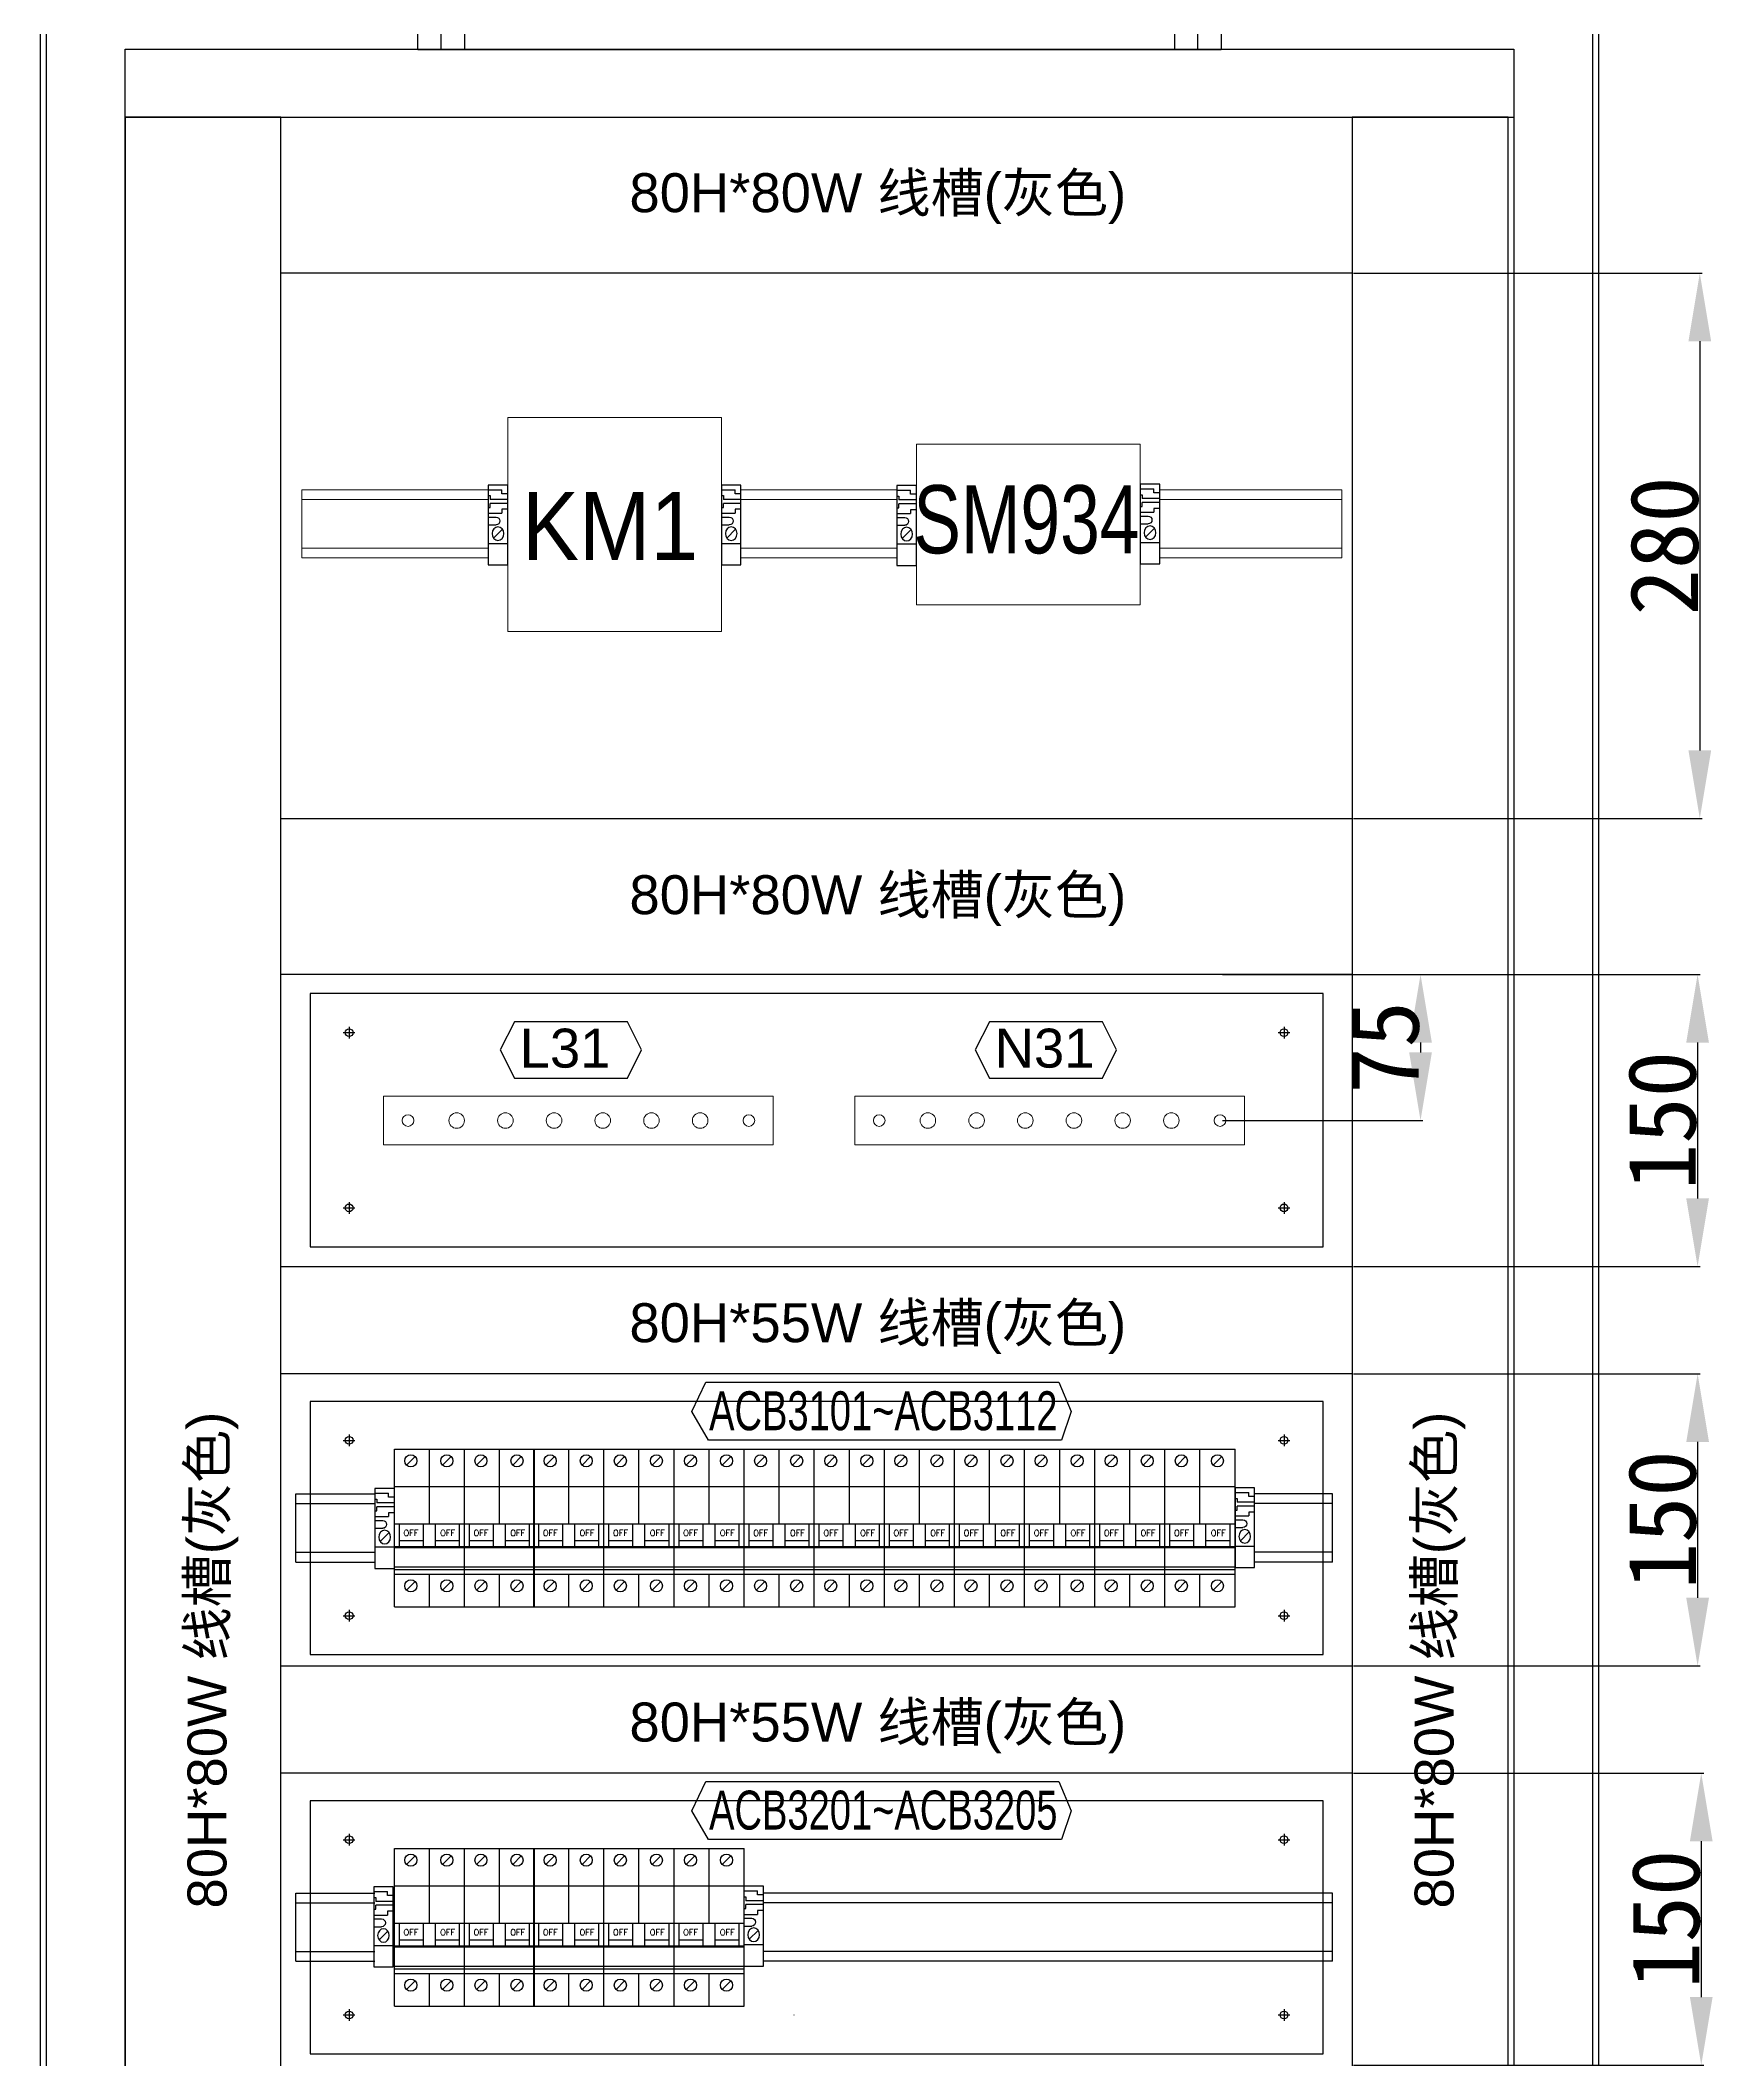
# Model space of a CAD drawing. Extents: x 81444 to 119867, y -54538 to -28747.
# Drawn here: x 88177 to 89035, y -48480 to -47443 of the extents above; entities that cross this region are included whole.
import ezdxf
from ezdxf.enums import TextEntityAlignment as Align
from ezdxf.lldxf.tags import DXFTag

# ---------------------------------------------------------------- set-up
doc = ezdxf.new("R2010")
doc.units = 0
doc.header["$LTSCALE"] = 100
doc.header["$MEASUREMENT"] = 0
for name, color, linetype in [('CABINET', 7, 'Continuous'), ('COMPONENT', 7, 'Continuous'), ('PANEL', 7, 'Continuous'), ('PSU', 12, 'Continuous'), ('TEXT', 7, 'Continuous')]:
    doc.layers.add(name, color=color, linetype=linetype)
doc.layers.add('细实线', color=7, linetype='Continuous', lineweight=20)
doc.styles.add('HZ', font='arial.ttf', dxfattribs={"width": 0.7})
doc.styles.add('ROMANS', font='romans', dxfattribs={"width": 0.8, "height": 2})
doc.styles.get("Standard").update_dxf_attribs({"font": ''})
doc.styles.get('Standard').set_extended_font_data('SimSun')
tags = doc.linetypes.add('CENTER2', pattern=[1.125, 0.75, -0.125, 0.125, -0.125]).pattern_tags.tags
tags[10:11] = [DXFTag(74, 4), DXFTag(75, 0), DXFTag(340, '0'), DXFTag(46, 1.0), DXFTag(50, 0.0), DXFTag(44, 0.0), DXFTag(45, 0.0)]
tags[8:9] = [DXFTag(74, 4), DXFTag(75, 0), DXFTag(340, '0'), DXFTag(46, 1.0), DXFTag(50, 0.0), DXFTag(44, 0.0), DXFTag(45, 0.0)]
tags[6:7] = [DXFTag(74, 4), DXFTag(75, 0), DXFTag(340, '0'), DXFTag(46, 1.0), DXFTag(50, 0.0), DXFTag(44, 0.0), DXFTag(45, 0.0)]
tags[4:5] = [DXFTag(74, 4), DXFTag(75, 0), DXFTag(340, '0'), DXFTag(46, 1.0), DXFTag(50, 0.0), DXFTag(44, 0.0), DXFTag(45, 0.0)]
tags = doc.linetypes.add('HIDDEN', pattern=[0.375, 0.25, -0.125]).pattern_tags.tags
tags[6:7] = [DXFTag(74, 4), DXFTag(75, 0), DXFTag(340, '0'), DXFTag(46, 1.0), DXFTag(50, 0.0), DXFTag(44, 0.0), DXFTag(45, 0.0)]
tags[4:5] = [DXFTag(74, 4), DXFTag(75, 0), DXFTag(340, '0'), DXFTag(46, 1.0), DXFTag(50, 0.0), DXFTag(44, 0.0), DXFTag(45, 0.0)]
doc.dimstyles.new('ISO-25', dxfattribs={"dimtxt": 35, "dimasz": 35, "dimexe": 1.25, "dimexo": 0.625, "dimtad": 1, "dimtoh": 1, "dimdec": 0, "dimtxsty": 'Standard', "dimcen": 2.5, "dimadec": 0, "dimazin": 0, "dimtfac": 1, "dimtdec": 0, "dimtmove": 0, "dimatfit": 3, "dimfxl": 0, "dimarcsym": 0})

# ---------------------------------------------------------------- blocks, each defined once
blk = doc.blocks.new('LAMP')
at = {"layer": 'PANEL', "color": 9}
for p, q in [((-206.2160949077443, 0), (206.216094907744, 0)), ((-206.2160949077443, -50), (-206.2160949077443, 0)), ((-194.2160949077443, -50), (-194.2160949077443, 0)), ((194.216094907744, -50), (194.216094907744, 0)), ((206.216094907744, 0), (206.216094907744, -50)), ((-194.2160949077443, -25.00000000000045), (194.216094907744, -25.00000000000045)), ((-182.2160949077443, -24.99999999999955), (-182.2160949077443, -49.99999999999909)), ((182.2160949077445, -24.99999999999955), (182.2160949077445, -49.99999999999909)), ((206.216094907744, -50), (-206.2160949077443, -50))]:
    blk.add_line(p, q, dxfattribs=at)
blk = doc.blocks.new('2P空开')
at = {"layer": 'COMPONENT', "color": 6, "linetype": 'HIDDEN', "ltscale": 0.2}
for p, q in [((-11.75805363336076, -8.232510902056674), (-7.368258726989779, -3.856486953241529)), ((6.75788436484072, -8.232510902056674), (11.1476792712117, -3.856486953241529)), ((-11.75805363335621, -72.41960351688067), (-7.368258726985232, -68.04357956806552)), ((6.757884364845268, -72.41960351688067), (11.14767927121625, -68.04357956806552))]:
    blk.add_line(p, q, dxfattribs=at)
for centre in [(-9.563156180197439, -6.044498927670702), (8.952781818004041, -6.044498927670702), (-9.563156180191754, -70.2315915424947), (8.952781818009726, -70.2315915424947)]:
    blk.add_circle(centre, 3.099188801983705, dxfattribs=at)
at = {"layer": 'PSU', "linetype": 'HIDDEN', "ltscale": 0.2}
for p, q in [((-18.00160638714033, 0), (18.00160638714033, 0)), ((-18.00160638714033, -19.20558102794098), (-18.00160638714033, 0)), ((0, -19.20558102794121), (0, 0)), ((18.00160638714033, -19.20558102794121), (18.00160638714033, 0)), ((18.00160638714033, -81.0017209919065), (18.00160638714033, -19.20558102794121)), ((-18.00160638714033, -81.0017209919065), (-18.00160638714033, -64.20558102794098)), ((0, -81.0017209919065), (0, -64.20558102794075)), ((18.00160638714033, -81.0017209919065), (18.00160638714033, -67.2277063109932)), ((-18.00160638714033, -81.0017209919065), (18.00160638714033, -81.0017209919065))]:
    blk.add_line(p, q, dxfattribs=at)
at = {"layer": 'PSU'}
for p, q in [((-18.00160638714033, -19.20558102794098), (18.0016063871451, -19.20558102793734)), ((-18.00160638714033, -64.20558102794121), (-18.00160638714033, -19.20558102794121)), ((2.273736754432321e-13, -38.43372687798046), (0, -19.20558102794121)), ((18.00160638714055, -64.20558102794121), (18.00160638714055, -19.20558102794121)), ((-18.00160638714033, -38.43372687798046), (0, -38.43372687798046)), ((-15.42994833183457, -50.10725518578829), (-15.42994833183457, -38.43372687798046)), ((-3.085989666366913, -50.10725518578829), (-3.085989666366913, -38.43372687798046)), ((0, -38.43372687798046), (18.00160638714033, -38.43372687798046)), ((3.085989666366913, -50.10725518578829), (3.085989666366913, -38.43372687798046)), ((15.42994833183457, -50.10725518578829), (15.42994833183457, -38.43372687798046)), ((-18.00160638714033, -50.10725518578829), (18.00160638714033, -50.10725518578829)), ((-18.00160638714033, -50.62158679684944), (18.00160638714033, -50.62158679684944)), ((-15.42994833183457, -47.02126551942138), (-3.085989666366913, -47.02126551942138)), ((3.085989666366913, -47.02126551942138), (15.42994833183457, -47.02126551942138)), ((-18.0016063871401, -60.45924622390362), (18.00160638714055, -60.45924622390362)), ((-18.0016063871401, -61.84092353509664), (18.00160638714055, -61.84092353509664)), ((-18.0016063871401, -64.20558102794098), (18.00160638714055, -64.20558102794098)), ((0, -64.20558102794121), (2.273736754432321e-13, -64.20558102794121))]:
    blk.add_line(p, q, dxfattribs=at)
at = {"layer": 'TEXT', "style": 'ROMANS'}
for p in [(-9.478191040432193, -43.1070613284619), (9.365754242908451, -43.1070613284619)]:
    blk.add_text('OFF', height=3.085989666366913, dxfattribs=at).set_placement(p, align=Align.MIDDLE)
blk = doc.blocks.new('*D127')
at = {"color": 0, "lineweight": -2}
for p, q in [((88850.99702044549, -47562.87733512559), (89030.07290709946, -47562.87733512559)), ((89028.82290709946, -47597.87733512559), (89028.82290709946, -47807.89568052802)), ((88850.99702044549, -47842.89568052802), (89030.07290709946, -47842.89568052802))]:
    blk.add_line(p, q, dxfattribs=at)
at = {"color": 0}
for points in [[(89034.65624043279, -47597.87733512559), (89022.98957376613, -47597.87733512559), (89028.82290709946, -47562.87733512559)], [(89022.98957376613, -47807.89568052802), (89034.65624043279, -47807.89568052802), (89028.82290709946, -47842.89568052802)]]:
    blk.add_solid(points, dxfattribs=at)
at = {"layer": 'Defpoints', "color": 0}
for p in [(88850.37202044549, -47562.87733512559), (88850.37202044549, -47842.89568052802), (89028.82290709946, -47842.89568052802)]:
    blk.add_point(p, dxfattribs=at)
at = {"color": 0, "insert": (89010.69790709946, -47702.88650782681), "char_height": 35, "attachment_point": 5, "rotation": 90}
blk.add_mtext('280', dxfattribs=at)
blk = doc.blocks.new('*D128')
at = {"color": 0, "lineweight": -2}
for p, q in [((88850.99702044552, -47922.89568052802), (89028.92710608577, -47922.89568052802)), ((89027.67710608577, -47957.89568052802), (89027.67710608577, -48037.89568052802)), ((88850.99702044552, -48072.89568052802), (89028.92710608577, -48072.89568052802))]:
    blk.add_line(p, q, dxfattribs=at)
at = {"color": 0}
for points in [[(89033.5104394191, -47957.89568052802), (89021.84377275244, -47957.89568052802), (89027.67710608577, -47922.89568052802)], [(89021.84377275244, -48037.89568052802), (89033.5104394191, -48037.89568052802), (89027.67710608577, -48072.89568052802)]]:
    blk.add_solid(points, dxfattribs=at)
at = {"layer": 'Defpoints', "color": 0}
for p in [(88850.37202044552, -47922.89568052802), (88850.37202044552, -48072.89568052802), (89027.67710608577, -48072.89568052802)]:
    blk.add_point(p, dxfattribs=at)
at = {"color": 0, "insert": (89009.55210608577, -47997.89568052802), "char_height": 35, "attachment_point": 5, "rotation": 90}
blk.add_mtext('150', dxfattribs=at)
blk = doc.blocks.new('*D129')
at = {"color": 0, "lineweight": -2}
for p, q in [((88850.99702044552, -48127.89568052802), (89028.94977231494, -48127.89568052802)), ((89027.69977231494, -48162.89568052802), (89027.69977231494, -48242.89568052802)), ((88850.99702044552, -48277.89568052802), (89028.94977231494, -48277.89568052802))]:
    blk.add_line(p, q, dxfattribs=at)
at = {"color": 0}
for points in [[(89033.53310564827, -48162.89568052802), (89021.86643898161, -48162.89568052802), (89027.69977231494, -48127.89568052802)], [(89021.86643898161, -48242.89568052802), (89033.53310564827, -48242.89568052802), (89027.69977231494, -48277.89568052802)]]:
    blk.add_solid(points, dxfattribs=at)
at = {"layer": 'Defpoints', "color": 0}
for p in [(88850.37202044552, -48127.89568052802), (88850.37202044552, -48277.89568052802), (89027.69977231494, -48277.89568052802)]:
    blk.add_point(p, dxfattribs=at)
at = {"color": 0, "insert": (89009.57477231494, -48202.89568052802), "char_height": 35, "attachment_point": 5, "rotation": 90}
blk.add_mtext('150', dxfattribs=at)
blk = doc.blocks.new('*D130')
at = {"color": 0, "lineweight": -2}
for p, q in [((88850.99702044552, -48332.89568052802), (89030.8144165968, -48332.89568052802)), ((89029.5644165968, -48367.89568052802), (89029.5644165968, -48447.89568052802)), ((88850.99702044552, -48482.89568052802), (89030.8144165968, -48482.89568052802))]:
    blk.add_line(p, q, dxfattribs=at)
at = {"color": 0}
for points in [[(89035.39774993013, -48367.89568052802), (89023.73108326347, -48367.89568052802), (89029.5644165968, -48332.89568052802)], [(89023.73108326347, -48447.89568052802), (89035.39774993013, -48447.89568052802), (89029.5644165968, -48482.89568052802)]]:
    blk.add_solid(points, dxfattribs=at)
at = {"layer": 'Defpoints', "color": 0}
for p in [(88850.37202044552, -48332.89568052802), (88850.37202044552, -48482.89568052802), (89029.5644165968, -48482.89568052802)]:
    blk.add_point(p, dxfattribs=at)
at = {"color": 0, "insert": (89011.4394165968, -48407.89568052802), "char_height": 35, "attachment_point": 5, "rotation": 90}
blk.add_mtext('150', dxfattribs=at)
blk = doc.blocks.new('*D136')
at = {"color": 0, "lineweight": -2}
for p, q in [((88783.7140650711, -47922.89568052802), (88886.69096708776, -47922.89568052802)), ((88885.44096708776, -47957.89568052802), (88885.44096708776, -47962.89568052802)), ((88783.7140650711, -47997.89568052802), (88886.69096708776, -47997.89568052802))]:
    blk.add_line(p, q, dxfattribs=at)
at = {"color": 0}
for points in [[(88891.2743004211, -47957.89568052802), (88879.60763375444, -47957.89568052802), (88885.44096708776, -47922.89568052802)], [(88879.60763375444, -47962.89568052802), (88891.2743004211, -47962.89568052802), (88885.44096708776, -47997.89568052802)]]:
    blk.add_solid(points, dxfattribs=at)
at = {"layer": 'Defpoints', "color": 0}
for p in [(88783.0890650711, -47922.89568052802), (88783.0890650711, -47997.89568052802), (88885.44096708776, -47997.89568052802)]:
    blk.add_point(p, dxfattribs=at)
at = {"color": 0, "insert": (88867.31596708776, -47960.39568052802), "char_height": 35, "attachment_point": 5, "rotation": 90}
blk.add_mtext('75', dxfattribs=at)
blk = doc.blocks.new('堵头')
at = {"color": 53}
for p, q in [((0, -41), (0, 0)), ((0, 0), (10, 0)), ((10, 0), (10, -41)), ((0, -11), (10, -11)), ((0, -20.55279347972464), (4, -20.55279347972464)), ((7.277769807100412, -18.33056328681778), (2.722230192914139, -13.77502367262423)), ((0, -24.55279347972464), (4, -24.55279347972464)), ((0, -26.55279347972464), (7, -26.55279347972464)), ((0, -29.55279347972464), (1, -29.55279347972464)), ((1, -29.55279347972464), (1, -31.55279347972464)), ((7, -28.55279347972464), (7, -26.55279347972464)), ((10, -28.55279347972464), (7, -28.55279347972464)), ((0, -35.55279347972464), (1, -35.55279347972464)), ((0, -38.55279347972464), (7, -38.55279347972464)), ((10, -41), (0, -41)), ((10, -31.55279347972464), (1, -31.55279347972464)), ((10, -33.55279347972464), (1, -33.55279347972464)), ((1, -35.55279347972464), (1, -33.55279347972464)), ((10, -36.55279347972464), (7, -36.55279347972464)), ((7, -36.55279347972464), (7, -38.55279347972464))]:
    blk.add_line(p, q, dxfattribs=at)
blk.add_arc((4, -22.55279347972464), 2, 270, 90, dxfattribs=at)
blk.add_ellipse((5.000000000007276, -16.052793479721), major_axis=(-6.429395695523604e-16, -3.5), ratio=0.8571428571428571, start_param=4.71238898038469, end_param=10.99557428756428, dxfattribs=at)

msp = doc.modelspace()

# ---------------------------------------------------------------- linework, layer by layer
at = {"color": 7}
for p, q in [((88176.87202044549, -49514.37730387558), (88176.87202044549, -47404.3773367662)), ((88176.87202044549, -49514.37730387558), (88176.87202044549, -47404.3773367662)), ((88976.87201107045, -47404.3773367662), (88976.87201107045, -49514.37730387558)), ((88976.87201107045, -47404.3773367662), (88976.87201107045, -49514.37730387558)), ((88220.37202044549, -49360.87730551619), (88220.37202044549, -47447.8773367662)), ((88933.37201107045, -47447.8773367662), (88933.37201107045, -47525.87730387558)), ((88933.37201107045, -47447.8773367662), (88933.37201107045, -47525.87730387558)), ((88933.37201107045, -47447.8773367662), (88933.37201107045, -47525.87730387558)), ((88933.37201107045, -47525.87730387558), (88933.37201107045, -49360.87730551619)), ((88220.37202044549, -47528.3773367662), (88220.37202044549, -49328.6795339078))]:
    msp.add_line(p, q, dxfattribs=at)
at = {"color": 7, "linetype": 'HIDDEN'}
for p, q in [((88180.07202044544, -49404.37730387558), (88180.07202044544, -47404.3773367662)), ((88180.07202044544, -49404.37730387558), (88180.07202044544, -47404.3773367662)), ((88973.67201107049, -47404.3773367662), (88973.67201107049, -49404.37730387558)), ((88973.67201107049, -47404.3773367662), (88973.67201107049, -49404.37730387558))]:
    msp.add_line(p, q, dxfattribs=at)
msp.add_line((88220.37202044549, -47482.87733512559), (88933.37201107045, -47482.87733512559))
msp.add_line((88220.37202044549, -47482.87733512559), (88933.37201107045, -47482.87733512559))
msp.add_line((88220.37202044549, -47482.87733512559), (88933.37201107045, -47482.87733512559))
at = {"color": 4, "linetype": 'CENTER2'}
for p, q in [((88332.37202044543, -47952.75477155578, 63738.875), (88338.37202044543, -47952.75477155578, 63738.875)), ((88335.37202044543, -47949.75477155578, 63738.875), (88335.37202044543, -47955.75477155578, 63738.875)), ((88812.37202044543, -47952.75477155578, 63738.875), (88818.37202044543, -47952.75477155578, 63738.875)), ((88815.37202044543, -47949.75477155578, 63738.875), (88815.37202044543, -47955.75477155578, 63738.875)), ((88332.37202044543, -48042.75477155578, 63738.875), (88338.37202044543, -48042.75477155578, 63738.875)), ((88335.37202044543, -48039.75477155578, 63738.875), (88335.37202044543, -48045.75477155578, 63738.875)), ((88812.37202044543, -48042.75477155578, 63738.875), (88818.37202044543, -48042.75477155578, 63738.875)), ((88815.37202044543, -48039.75477155578, 63738.875), (88815.37202044543, -48045.75477155578, 63738.875)), ((88335.37202044543, -48159.08165223186, 63738.875), (88335.37202044543, -48165.08165223186, 63738.875)), ((88815.37202044543, -48159.08165223186, 63738.875), (88815.37202044543, -48165.08165223186, 63738.875)), ((88332.37202044543, -48162.08165223186, 63738.875), (88338.37202044543, -48162.08165223186, 63738.875)), ((88812.37202044543, -48162.08165223186, 63738.875), (88818.37202044543, -48162.08165223186, 63738.875)), ((88332.37202044543, -48252.08165223186, 63738.875), (88338.37202044543, -48252.08165223186, 63738.875)), ((88335.37202044543, -48249.08165223186, 63738.875), (88335.37202044543, -48255.08165223186, 63738.875)), ((88812.37202044543, -48252.08165223186, 63738.875), (88818.37202044543, -48252.08165223186, 63738.875)), ((88815.37202044543, -48249.08165223186, 63738.875), (88815.37202044543, -48255.08165223186, 63738.875)), ((88332.37202044543, -48367.08165223186, 63738.875), (88338.37202044543, -48367.08165223186, 63738.875)), ((88335.37202044543, -48364.08165223186, 63738.875), (88335.37202044543, -48370.08165223186, 63738.875)), ((88812.37202044543, -48367.08165223186, 63738.875), (88818.37202044543, -48367.08165223186, 63738.875)), ((88815.37202044543, -48364.08165223186, 63738.875), (88815.37202044543, -48370.08165223186, 63738.875)), ((88332.37202044543, -48457.08165223186, 63738.875), (88338.37202044543, -48457.08165223186, 63738.875)), ((88335.37202044543, -48454.08165223186, 63738.875), (88335.37202044543, -48460.08165223186, 63738.875)), ((88812.37202044543, -48457.08165223186, 63738.875), (88818.37202044543, -48457.08165223186, 63738.875)), ((88815.37202044543, -48454.08165223186, 63738.875), (88815.37202044543, -48460.08165223186, 63738.875))]:
    msp.add_line(p, q, dxfattribs=at)
at = {"linetype": 'CENTER2'}
for p, q in [((88335.28202044543, -47952.75477155578, 63738.875), (88335.46202044545, -47952.75477155578, 63738.875)), ((88335.37202044543, -47952.84477155579, 63738.875), (88335.37202044543, -47952.66477155578, 63738.875)), ((88815.28202044543, -47952.75477155578, 63738.875), (88815.46202044545, -47952.75477155578, 63738.875)), ((88815.37202044543, -47952.84477155579, 63738.875), (88815.37202044543, -47952.66477155578, 63738.875)), ((88335.28202044543, -48042.75477155578, 63738.875), (88335.46202044545, -48042.75477155578, 63738.875)), ((88335.37202044543, -48042.84477155579, 63738.875), (88335.37202044543, -48042.66477155578, 63738.875)), ((88815.28202044543, -48042.75477155578, 63738.875), (88815.46202044545, -48042.75477155578, 63738.875)), ((88815.37202044543, -48042.84477155579, 63738.875), (88815.37202044543, -48042.66477155578, 63738.875)), ((88335.28202044543, -48162.08165223186, 63738.875), (88335.46202044545, -48162.08165223186, 63738.875)), ((88335.37202044543, -48162.17165223187, 63738.875), (88335.37202044543, -48161.99165223186, 63738.875)), ((88815.28202044543, -48162.08165223186, 63738.875), (88815.46202044545, -48162.08165223186, 63738.875)), ((88815.37202044543, -48162.17165223187, 63738.875), (88815.37202044543, -48161.99165223186, 63738.875)), ((88335.28202044543, -48252.08165223186, 63738.875), (88335.46202044545, -48252.08165223186, 63738.875)), ((88335.37202044543, -48252.17165223187, 63738.875), (88335.37202044543, -48251.99165223186, 63738.875)), ((88815.28202044543, -48252.08165223186, 63738.875), (88815.46202044545, -48252.08165223186, 63738.875)), ((88815.37202044543, -48252.17165223187, 63738.875), (88815.37202044543, -48251.99165223186, 63738.875)), ((88335.28202044543, -48367.08165223186, 63738.875), (88335.46202044545, -48367.08165223186, 63738.875)), ((88335.37202044543, -48367.17165223187, 63738.875), (88335.37202044543, -48366.99165223186, 63738.875)), ((88815.28202044543, -48367.08165223186, 63738.875), (88815.46202044545, -48367.08165223186, 63738.875)), ((88815.37202044543, -48367.17165223187, 63738.875), (88815.37202044543, -48366.99165223186, 63738.875)), ((88335.28202044543, -48457.08165223186, 63738.875), (88335.46202044545, -48457.08165223186, 63738.875)), ((88335.37202044543, -48457.17165223187, 63738.875), (88335.37202044543, -48456.99165223186, 63738.875)), ((88563.82753579, -48457.17165223187, -63738.875), (88563.82753579, -48456.99165223186, -63738.875)), ((88815.28202044543, -48457.08165223186, 63738.875), (88815.46202044545, -48457.08165223186, 63738.875))]:
    msp.add_line(p, q, dxfattribs=at)
at = {"color": 6}
for p, q in [((88308.0541389257, -48224.53238135421, 63738.875), (88308.0541389257, -48189.53238135421, 63738.875)), ((88308.0541389257, -48189.53238135421, 63738.875), (88348.59206511221, -48189.53238135421, 63738.875)), ((88840.32127236128, -48189.53238135421, 63738.875), (88799.7833461748, -48189.53238135421, 63738.875)), ((88840.32127236128, -48224.53238135421, 63738.875), (88840.32127236128, -48189.53238135421, 63738.875)), ((88308.0541389257, -48194.53238135421, 63738.875), (88348.59206511221, -48194.53238135421, 63738.875)), ((88840.32127236128, -48194.53238135421, 63738.875), (88799.7833461748, -48194.53238135421, 63738.875)), ((88308.0541389257, -48219.53238135421, 63738.875), (88348.59206511221, -48219.53238135421, 63738.875)), ((88840.32127236128, -48219.53238135421, 63738.875), (88799.7833461748, -48219.53238135421, 63738.875)), ((88308.0541389257, -48224.53238135421, 63738.875), (88348.59206511221, -48224.53238135421, 63738.875)), ((88840.32127236128, -48224.53238135421, 63738.875), (88799.7833461748, -48224.53238135421, 63738.875)), ((88308.0541389257, -48429.53238135421, 63738.875), (88308.0541389257, -48394.53238135421, 63738.875)), ((88308.0541389257, -48394.53238135421, 63738.875), (88348.59206511221, -48394.53238135421, 63738.875)), ((88840.32127236128, -48394.53238135421, 63738.875), (88548.07891549045, -48394.53238135421, 63738.87499999999)), ((88840.32127236128, -48429.53238135421, 63738.875), (88840.32127236128, -48394.53238135421, 63738.875)), ((88308.0541389257, -48399.53238135421, 63738.875), (88348.59206511221, -48399.53238135421, 63738.875)), ((88840.32127236128, -48399.53238135421, 63738.875), (88548.07891549045, -48399.53238135421, 63738.87499999999)), ((88308.0541389257, -48424.53238135421, 63738.875), (88348.59206511221, -48424.53238135421, 63738.875)), ((88308.0541389257, -48429.53238135421, 63738.875), (88348.59206511221, -48429.53238135421, 63738.875)), ((88840.32127236128, -48424.53238135421, 63738.875), (88548.07891549045, -48424.53238135421, 63738.87499999999)), ((88840.32127236128, -48429.53238135421, 63738.875), (88548.07891549045, -48429.53238135421, 63738.87499999999))]:
    msp.add_line(p, q, dxfattribs=at)
at = {"color": 7}
msp.add_lwpolyline([(88220.37202044549, -47447.8773367662), (88933.37201107045, -47447.8773367662)], dxfattribs=at)
for points in [[(88220.37202044549, -49283.37729940355), (88300.37202044549, -49283.37729940334), (88300.37202044549, -47482.87733512559), (88220.37202044549, -47482.87733512559)], [(88300.37202044549, -47482.87733512559), (88850.37202044549, -47482.87733512559), (88850.37202044549, -47562.87733512559), (88300.37202044549, -47562.87733512559)], [(88850.37202044549, -49283.37729940259), (88930.37202044549, -49283.37729940259), (88930.37202044549, -47482.87733512559), (88850.37202044549, -47482.87733512559)]]:
    msp.add_lwpolyline(points, close=True)
at = {"color": 6, "lineweight": 0}
for points in [[(88311.05924086379, -47674.04110994747), (88406.83948373878, -47674.04110994747), (88406.83948373878, -47709.04110994747), (88311.05924086379, -47709.04110994747)], [(88311.05924086379, -47679.04110994747), (88406.83948373878, -47679.04110994747), (88406.83948373878, -47704.04110994747), (88311.05924086379, -47704.04110994747)], [(88536.53954777996, -47674.04110994747), (88616.59795458942, -47674.04110994747), (88616.59795458942, -47709.04110994747), (88536.53954777996, -47709.04110994747)], [(88536.53954777996, -47679.04110994747), (88616.59795458942, -47679.04110994747), (88616.59795458942, -47704.04110994747), (88536.53954777996, -47704.04110994747)], [(88751.57238563769, -47674.04110994747), (88845.05683686865, -47674.04110994747), (88845.05683686865, -47709.04110994747), (88751.57238563769, -47709.04110994747)], [(88751.57238563769, -47679.04110994747), (88845.05683686865, -47679.04110994747), (88845.05683686865, -47704.04110994747), (88751.57238563769, -47704.04110994747)]]:
    msp.add_lwpolyline(points, close=True, dxfattribs=at)
at = {"elevation": 63738.875}
for points in [[(88300.37202044552, -47842.89568052802), (88850.37202044552, -47842.89568052802), (88850.37202044552, -47922.89568052802), (88300.37202044552, -47922.89568052802)], [(88315.37202044543, -48062.75477155578), (88835.37202044543, -48062.75477155578), (88835.37202044543, -47932.75477155578), (88315.37202044543, -47932.75477155578)], [(88300.37202044552, -48072.89568052802), (88850.37202044552, -48072.89568052802), (88850.37202044552, -48127.89568052802), (88300.37202044552, -48127.89568052802)], [(88315.37202044543, -48272.08165223186), (88835.37202044543, -48272.08165223186), (88835.37202044543, -48142.08165223186), (88315.37202044543, -48142.08165223186)], [(88300.37202044552, -48277.89568052802), (88850.37202044552, -48277.89568052802), (88850.37202044552, -48332.89568052802), (88300.37202044552, -48332.89568052802)], [(88315.37202044543, -48477.08165223186), (88835.37202044543, -48477.08165223186), (88835.37202044543, -48347.08165223186), (88315.37202044543, -48347.08165223186)]]:
    msp.add_lwpolyline(points, close=True, dxfattribs=at)
at = {"color": 3}
for points in [[(88478.26230228927, -47947.16135937538), (88420.23125296926, -47947.16135937538), (88412.97365296925, -47961.67655937537), (88420.23125296926, -47976.19175937538), (88478.26230228927, -47976.19175937538), (88485.51990228928, -47961.67655937537), (88478.26230228927, -47947.16135937538)], [(88722.11325825356, -47947.16135937538), (88664.08220893356, -47947.16135937538), (88656.82460893354, -47961.67655937537), (88664.08220893356, -47976.19175937538), (88722.11325825356, -47976.19175937538), (88729.37085825358, -47961.67655937537), (88722.11325825356, -47947.16135937538)]]:
    msp.add_lwpolyline(points, dxfattribs=at)
at = {"color": 6, "lineweight": 20}
for points in [[(88353.10771619018, -48010.39568052802), (88553.10771619018, -48010.39568052802), (88553.10771619018, -47985.39568052802), (88353.10771619018, -47985.39568052802)], [(88595.00987182285, -48010.39568052802), (88795.00987182285, -48010.39568052802), (88795.00987182285, -47985.39568052802), (88595.00987182285, -47985.39568052802)]]:
    msp.add_lwpolyline(points, close=True, dxfattribs=at)
at = {"color": 3, "elevation": 63738.875}
for points in [[(88518.46480629717, -48132.2225612041), (88699.81420575177, -48132.2225612041), (88706.1520745608, -48147.2225612041), (88701.18891911146, -48162.02986431278), (88519.83951965686, -48162.02986431278), (88511.34888508702, -48147.2225612041), (88518.46480629717, -48132.2225612041)], [(88518.46480629717, -48337.2225612041), (88699.81420575177, -48337.2225612041), (88706.1520745608, -48352.2225612041), (88701.18891911146, -48367.02986431278), (88519.83951965686, -48367.02986431278), (88511.34888508702, -48352.2225612041), (88518.46480629717, -48337.2225612041)]]:
    msp.add_lwpolyline(points, dxfattribs=at)
for centre in [(88335.37202044543, -47952.75477155578, 63738.875), (88815.37202044543, -47952.75477155578, 63738.875), (88335.37202044543, -48042.75477155578, 63738.875), (88815.37202044543, -48042.75477155578, 63738.875), (88335.37202044543, -48162.08165223186, 63738.875), (88815.37202044543, -48162.08165223186, 63738.875), (88335.37202044543, -48252.08165223186, 63738.875), (88815.37202044543, -48252.08165223186, 63738.875), (88335.37202044543, -48367.08165223186, 63738.875), (88815.37202044543, -48367.08165223186, 63738.875), (88335.37202044543, -48457.08165223186, 63738.875), (88815.37202044543, -48457.08165223186, 63738.875)]:
    msp.add_circle(centre, 2)
at = {"color": 6, "lineweight": 20}
for centre, radius in [((88390.60771619018, -47997.89568052802), 4), ((88415.60771619018, -47997.89568052802), 4), ((88440.60771619018, -47997.89568052802), 4), ((88465.60771619018, -47997.89568052802), 4), ((88490.60771619018, -47997.89568052802), 4), ((88515.60771619018, -47997.89568052802), 4), ((88632.50987182285, -47997.89568052802), 4), ((88657.50987182285, -47997.89568052802), 4), ((88682.50987182285, -47997.89568052802), 4), ((88707.50987182285, -47997.89568052802), 4), ((88732.50987182285, -47997.89568052802), 4), ((88757.50987182285, -47997.89568052802), 4), ((88365.60771619018, -47997.89568052802), 3), ((88540.60771619018, -47997.89568052802), 3), ((88607.50987182285, -47997.89568052802), 3), ((88782.50987182285, -47997.89568052802), 3)]:
    msp.add_circle(centre, radius, dxfattribs=at)
at = {"layer": '细实线', "color": 7, "linetype": 'ByBlock'}
for points in [[(88416.83948373878, -47746.92681211749), (88526.53954778008, -47746.92681211749), (88526.53954778008, -47636.92681211749), (88416.83948373878, -47636.92681211749)], [(88626.59795458942, -47650.6723597064), (88741.57238563769, -47650.6723597064), (88741.57238563769, -47733.14395775194), (88626.59795458942, -47733.18126452858)]]:
    msp.add_lwpolyline(points, close=True, dxfattribs=at)

# ---------------------------------------------------------------- block references
at = {"color": 7}
msp.add_blockref('LAMP', (88576.87201575802, -47398.17551852047), dxfattribs=at)
at = {"xscale": -1, "rotation": 180}
for p in [(88406.80861912137, -47712.66146807733, 63738.875), (88526.53960777582, -47712.66146807733, 63738.875), (88616.61434380953, -47712.88475179124, 63738.875), (88741.57244563343, -47712.17466200154, 63738.875), (88348.60545544165, -48227.78773542585, 63738.875), (88790.21717093434, -48227.42823781839, 191216.625), (88348.01168465319, -48432.32163647572, 63738.875), (88538.07891549045, -48431.96213886826, 63738.875)]:
    msp.add_blockref('堵头', p, dxfattribs=at)
at = {"layer": 'CABINET'}
for p in [(88376.59367149936, -48166.5306603623, 63738.875), (88412.59688427365, -48166.5306603623, 63738.875), (88448.18288648209, -48166.5306603623, 63738.875), (88484.18288648209, -48166.53238135421, 63738.875), (88520.18609925635, -48166.53238135421, 63738.875), (88556.18609925635, -48166.53410234613, 63738.875), (88592.18931203063, -48166.53410234613, 63738.875), (88628.19252480492, -48166.53410234613, 63738.875), (88664.19573757921, -48166.53410234613, 63738.875), (88700.19573757921, -48166.53582333802, 63738.875), (88736.1989503535, -48166.53582333802, 63738.875), (88772.20216312779, -48166.53582333803, 63738.875), (88376.59367149936, -48371.5306603623, 63738.875), (88412.59688427365, -48371.5306603623, 63738.875), (88448.18288648209, -48371.5306603623, 63738.875), (88484.18288648209, -48371.53238135421, 63738.875), (88520.18609925635, -48371.53238135421, 63738.875)]:
    msp.add_blockref('2P空开', p, dxfattribs=at)

# ---------------------------------------------------------------- texts
at = {"lineweight": 0, "style": 'HZ'}
for s, p in [('80H*80W 线槽(灰色)', (88479.2848585361, -47531.5840868523)), ('80H*80W 线槽(灰色)', (88479.2848585361, -47891.96495827648)), ('80H*55W 线槽(灰色)', (88479.2848585361, -48111.68770258698)), ('80H*55W 线槽(灰色)', (88479.2848585361, -48316.68770258698))]:
    msp.add_text(s, height=20, dxfattribs=at).set_placement(p)
at = {"color": 0, "style": 'HZ'}
for s, p in [('L31', (88422.95432238748, -47970.73360088745)), ('N31', (88666.80527835178, -47970.73360088745))]:
    msp.add_text(s, height=20, dxfattribs=at).set_placement(p)
at = {"color": 0, "style": 'HZ', "width": 0.7}
for s, p in [('ACB3101~ACB3112', (88609.62183078275, -48156.89627305874, 63738.875)), ('ACB3201~ACB3205', (88609.62183078275, -48361.89627305874, 63738.875))]:
    msp.add_text(s, height=20, dxfattribs=at).set_placement(p, align=Align.CENTER)
at = {"lineweight": 0, "style": 'HZ'}
for p in [(88272.40508773543, -48402.42308469564), (88902.40508773537, -48402.42308469569)]:
    msp.add_text('80H*80W 线槽(灰色)', height=20, rotation=90, dxfattribs=at).set_placement(p)
at = {"layer": '细实线', "color": 7, "linetype": 'ByBlock', "style": 'HZ'}
for s, width, p in [('SM934', 0.75, (88625.01955251723, -47706.73281531347)), ('KM1', 0.9, (88424.05446496549, -47710.18208340271))]:
    msp.add_text(s, height=35, dxfattribs=dict(at, width=width)).set_placement(p)

# ---------------------------------------------------------------- dimensions: what is measured, and where the dimension line sits
at = {"color": 3}
for base, p1, p2, picture, middle in [((89028.82290709946, -47842.89568052802), (88850.37202044549, -47562.87733512559), (88850.37202044549, -47842.89568052802, 63738.875), '*D127', (89010.69790709946, -47702.88650782681)), ((88885.44096708776, -47997.89568052802), (88783.0890650711, -47922.89568052802, 63738.875), (88783.0890650711, -47997.89568052802, 63738.875), '*D136', (88867.31596708776, -47960.39568052802)), ((89027.67710608577, -48072.89568052802), (88850.37202044552, -47922.89568052802, 63738.875), (88850.37202044552, -48072.89568052802, 63738.875), '*D128', (89009.55210608577, -47997.89568052802)), ((89027.69977231494, -48277.89568052802), (88850.37202044552, -48127.89568052802, 63738.875), (88850.37202044552, -48277.89568052802, 63738.875), '*D129', (89009.57477231494, -48202.89568052802)), ((89029.5644165968, -48482.89568052802), (88850.37202044552, -48332.89568052802, 63738.875), (88850.37202044552, -48482.89568052802, 63738.875), '*D130', (89011.4394165968, -48407.89568052802))]:
    dim = msp.add_linear_dim(base=base, p1=p1, p2=p2, angle=90, dimstyle='ISO-25', dxfattribs=at)
    dim.commit()
    dim.dimension.update_dxf_attribs({"geometry": picture, "text_midpoint": middle})

doc.saveas('drawing.dxf')
